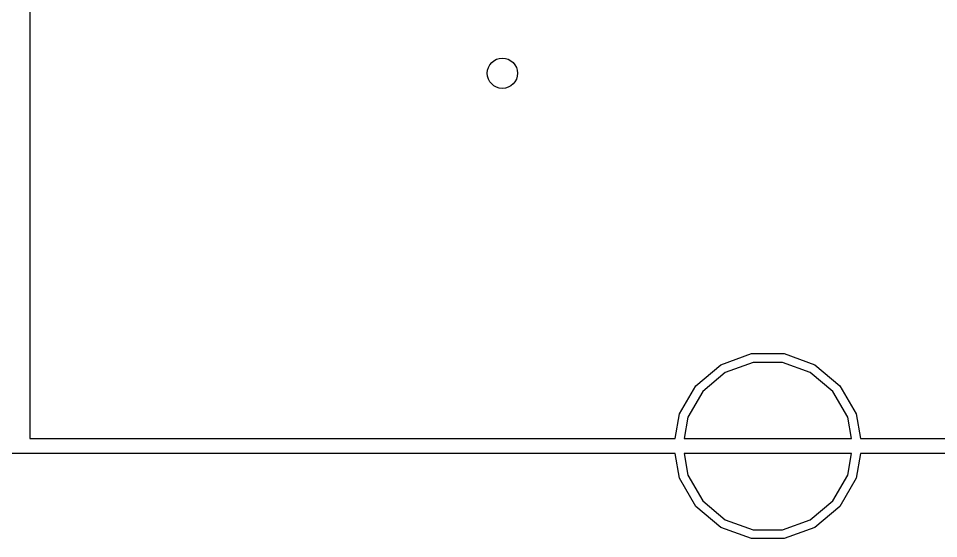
# Model space of a CAD drawing. Extents: x 0 to 102, y -163 to 0.
# Drawn here: x 24.94 to 40.36, y -151.55 to -142.83 of the extents above; entities that cross this region are included whole.
import ezdxf

# ---------------------------------------------------------------- set-up
doc = ezdxf.new("R2010")
doc.units = 0
doc.header["$MEASUREMENT"] = 0
doc.layers.add('BLACK', color=7, linetype='CONTINUOUS')

msp = doc.modelspace()

# ---------------------------------------------------------------- linework, layer by layer
at = {"layer": 'Black'}
for p, q in [((25.127, -139.051), (25.127, -149.873)), ((36.7125, -148.636), (37.2265, -148.449)), ((37.2265, -148.449), (37.7735, -148.449)), ((37.7735, -148.449), (38.2875, -148.636)), ((36.2935, -148.988), (36.7125, -148.636)), ((37.2526, -148.597), (36.7875, -148.766)), ((37.7474, -148.597), (37.2526, -148.597)), ((38.2125, -148.766), (37.7474, -148.597)), ((38.2875, -148.636), (38.7065, -148.988)), ((36.7875, -148.766), (36.4084, -149.084)), ((38.5916, -149.084), (38.2125, -148.766)), ((36.02, -149.461), (36.2935, -148.988)), ((38.7065, -148.988), (38.98, -149.461)), ((36.4084, -149.084), (36.1609, -149.513)), ((38.8391, -149.513), (38.5916, -149.084)), ((35.9474, -149.873), (36.02, -149.461)), ((38.98, -149.461), (39.0526, -149.873)), ((36.1609, -149.513), (36.0974, -149.873)), ((38.9026, -149.873), (38.8391, -149.513)), ((25.127, -149.873), (35.9474, -149.873)), ((36.0974, -149.873), (38.9026, -149.873)), ((39.0526, -149.873), (49.873, -149.873)), ((25, -150.127), (14.0526, -150.127)), ((35.9474, -150.127), (25, -150.127)), ((36.02, -150.539), (35.9474, -150.127)), ((36.0974, -150.127), (36.1609, -150.487)), ((38.9026, -150.127), (36.0974, -150.127)), ((38.8391, -150.487), (38.9026, -150.127)), ((39.0526, -150.127), (38.98, -150.539)), ((50, -150.127), (39.0526, -150.127)), ((36.2935, -151.012), (36.02, -150.539)), ((36.1609, -150.487), (36.4084, -150.916)), ((38.5916, -150.916), (38.8391, -150.487)), ((38.98, -150.539), (38.7065, -151.012)), ((36.7125, -151.364), (36.2935, -151.012)), ((36.4084, -150.916), (36.7875, -151.234)), ((38.2125, -151.234), (38.5916, -150.916)), ((38.7065, -151.012), (38.2875, -151.364)), ((36.7875, -151.234), (37.2526, -151.403)), ((37.7474, -151.403), (38.2125, -151.234)), ((37.2265, -151.551), (36.7125, -151.364)), ((37.2526, -151.403), (37.7474, -151.403)), ((38.2875, -151.364), (37.7735, -151.551)), ((37.7735, -151.551), (37.2265, -151.551))]:
    msp.add_line(p, q, dxfattribs=at)
msp.add_circle((33.05, -143.75), 0.254, dxfattribs=at)

doc.saveas('drawing.dxf')
